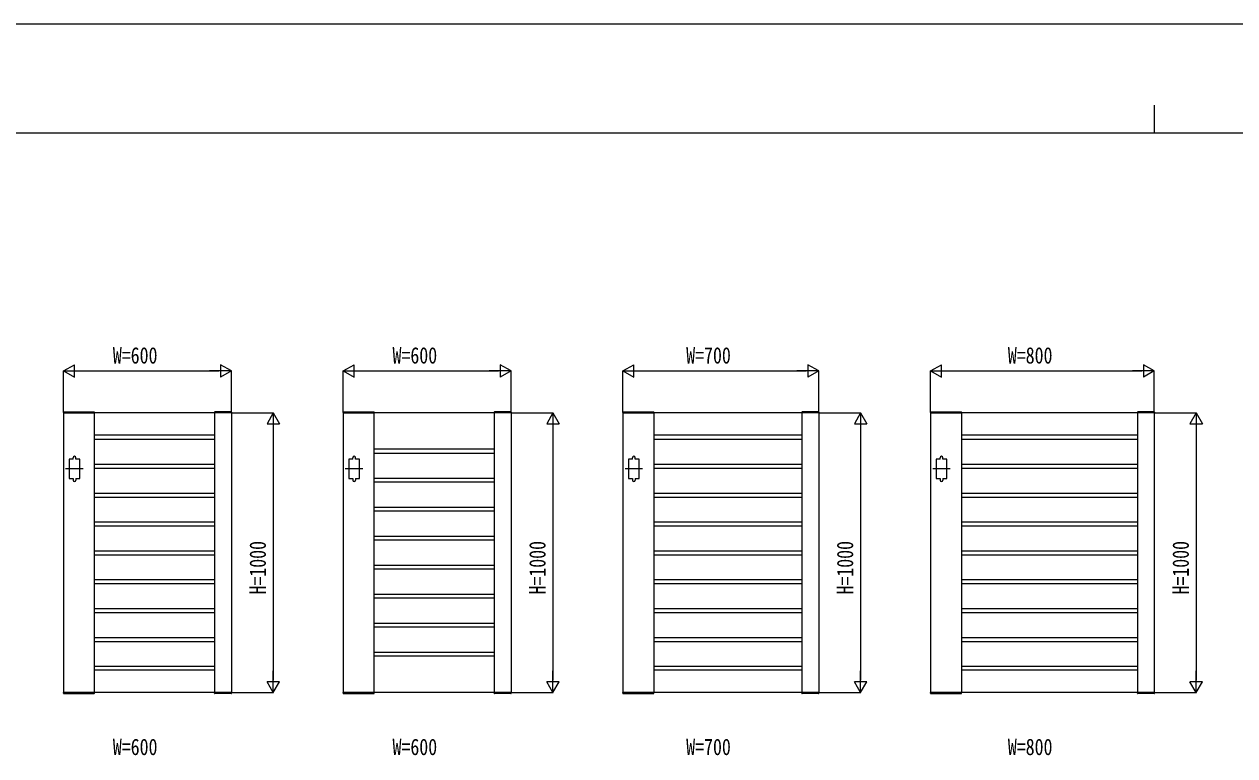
# Model space of a CAD drawing. Units: millimetres, scale not verified. Extents: x -8410 to 8410, y -5940 to 5940.
# Drawn here: x -4051 to 278, y 3324 to 5940 of the extents above; entities that cross this region are included whole.
import ezdxf
from ezdxf.enums import TextEntityAlignment as Align

# ---------------------------------------------------------------- set-up
doc = ezdxf.new("R2010")
doc.units = ezdxf.units.MM
doc.header["$LTSCALE"] = 30
for name, color, linetype in [('0-2_YKK_A1', 4, 'Continuous'), ('0-3_YKK_D', 6, 'Continuous'), ('0-4_YKK_ZWAK', 7, 'Continuous')]:
    doc.layers.add(name, color=color, linetype=linetype)
doc.styles.add('ＭＳ ゴシック', font='')
doc.styles.get('ＭＳ ゴシック').set_extended_font_data('MS Gothic')

msp = doc.modelspace()

# ---------------------------------------------------------------- linework, layer by layer
at = {"layer": '0-2_YKK_A1'}
for p, q in [((-3910.33, 4552.55), (-3910.46, 4550)), ((-3910.46, 4550), (-3799.46, 4550)), ((-3909.96, 4550), (-3909.96, 3550)), ((-3309.96, 4550), (-3909.96, 4550)), ((-3909.33, 4553.5), (-3800.6, 4553.5)), ((-3799.96, 4550), (-3799.96, 3550)), ((-3799.6, 4552.55), (-3799.46, 4550)), ((-3370.33, 4552.55), (-3370.46, 4550)), ((-3309.46, 4550), (-3370.46, 4550)), ((-3369.96, 4550), (-3369.96, 3550)), ((-3310.6, 4553.5), (-3369.33, 4553.5)), ((-3309.96, 4550), (-3309.96, 3550)), ((-3309.6, 4552.55), (-3309.46, 4550)), ((-2910.33, 4552.55), (-2910.46, 4550)), ((-2910.46, 4550), (-2799.46, 4550)), ((-2909.96, 4550), (-2909.96, 3550)), ((-2309.96, 4550), (-2909.96, 4550)), ((-2909.33, 4553.5), (-2800.6, 4553.5)), ((-2799.96, 4550), (-2799.96, 3550)), ((-2799.6, 4552.55), (-2799.46, 4550)), ((-2370.33, 4552.55), (-2370.46, 4550)), ((-2309.46, 4550), (-2370.46, 4550)), ((-2369.96, 4550), (-2369.96, 3550)), ((-2310.6, 4553.5), (-2369.33, 4553.5)), ((-2309.96, 4550), (-2309.96, 3550)), ((-2309.6, 4552.55), (-2309.46, 4550)), ((-1910.33, 4552.55), (-1910.46, 4550)), ((-1910.46, 4550), (-1799.46, 4550)), ((-1909.96, 4550), (-1909.96, 3550)), ((-1209.96, 4550), (-1909.96, 4550)), ((-1909.33, 4553.5), (-1800.6, 4553.5)), ((-1799.96, 4550), (-1799.96, 3550)), ((-1799.6, 4552.55), (-1799.46, 4550)), ((-1270.33, 4552.55), (-1270.46, 4550)), ((-1209.46, 4550), (-1270.46, 4550)), ((-1269.96, 4550), (-1269.96, 3550)), ((-1210.6, 4553.5), (-1269.33, 4553.5)), ((-1209.96, 4550), (-1209.96, 3550)), ((-1209.6, 4552.55), (-1209.46, 4550)), ((-810.33, 4552.55), (-810.46, 4550)), ((-810.46, 4550), (-699.46, 4550)), ((-809.96, 4550), (-809.96, 3550)), ((-9.96, 4550), (-809.96, 4550)), ((-809.33, 4553.5), (-700.6, 4553.5)), ((-699.96, 4550), (-699.96, 3550)), ((-699.6, 4552.55), (-699.46, 4550)), ((-70.33, 4552.55), (-70.46, 4550)), ((-9.46, 4550), (-70.46, 4550)), ((-69.96, 4550), (-69.96, 3550)), ((-10.6, 4553.5), (-69.33, 4553.5)), ((-9.96, 4550), (-9.96, 3550)), ((-9.6, 4552.55), (-9.46, 4550)), ((-3369.96, 4470), (-3799.96, 4470)), ((-1269.96, 4470), (-1799.96, 4470)), ((-69.96, 4470), (-699.96, 4470)), ((-3799.96, 4455.7), (-3369.96, 4455.7)), ((-2369.96, 4420), (-2799.96, 4420)), ((-1799.96, 4455.7), (-1269.96, 4455.7)), ((-699.96, 4455.7), (-69.96, 4455.7)), ((-3875.96, 4385), (-3875.96, 4390)), ((-3865.96, 4385), (-3865.96, 4390)), ((-2875.96, 4385), (-2875.96, 4390)), ((-2865.96, 4385), (-2865.96, 4390)), ((-2799.96, 4405.7), (-2369.96, 4405.7)), ((-1875.96, 4385), (-1875.96, 4390)), ((-1865.96, 4385), (-1865.96, 4390)), ((-775.96, 4385), (-775.96, 4390)), ((-765.96, 4385), (-765.96, 4390)), ((-3839.46, 4350), (-3902.46, 4350)), ((-3799.96, 4366.7), (-3369.96, 4366.7)), ((-3799.96, 4352.5), (-3369.96, 4352.5)), ((-2839.46, 4350), (-2902.46, 4350)), ((-1839.46, 4350), (-1902.46, 4350)), ((-1799.96, 4366.7), (-1269.96, 4366.7)), ((-1799.96, 4352.5), (-1269.96, 4352.5)), ((-739.46, 4350), (-802.46, 4350)), ((-699.96, 4366.7), (-69.96, 4366.7)), ((-699.96, 4352.5), (-69.96, 4352.5)), ((-3875.96, 4315), (-3875.96, 4310)), ((-3865.96, 4315), (-3865.96, 4310)), ((-2875.96, 4315), (-2875.96, 4310)), ((-2865.96, 4315), (-2865.96, 4310)), ((-2799.96, 4316.33), (-2369.96, 4316.33)), ((-2369.96, 4302.03), (-2799.96, 4302.03)), ((-1875.96, 4315), (-1875.96, 4310)), ((-1865.96, 4315), (-1865.96, 4310)), ((-775.96, 4315), (-775.96, 4310)), ((-765.96, 4315), (-765.96, 4310)), ((-3799.96, 4263.5), (-3369.96, 4263.5)), ((-3799.96, 4249.3), (-3369.96, 4249.3)), ((-1799.96, 4263.5), (-1269.96, 4263.5)), ((-1799.96, 4249.3), (-1269.96, 4249.3)), ((-699.96, 4263.5), (-69.96, 4263.5)), ((-699.96, 4249.3), (-69.96, 4249.3)), ((-2799.96, 4212.66), (-2369.96, 4212.66)), ((-3799.96, 4160.3), (-3369.96, 4160.3)), ((-2369.96, 4198.36), (-2799.96, 4198.36)), ((-1799.96, 4160.3), (-1269.96, 4160.3)), ((-699.96, 4160.3), (-69.96, 4160.3)), ((-3799.96, 4146.1), (-3369.96, 4146.1)), ((-1799.96, 4146.1), (-1269.96, 4146.1)), ((-699.96, 4146.1), (-69.96, 4146.1)), ((-2799.96, 4108.98), (-2369.96, 4108.98)), ((-2369.96, 4094.68), (-2799.96, 4094.68)), ((-3799.96, 4057.1), (-3369.96, 4057.1)), ((-3799.96, 4042.9), (-3369.96, 4042.9)), ((-1799.96, 4057.1), (-1269.96, 4057.1)), ((-1799.96, 4042.9), (-1269.96, 4042.9)), ((-699.96, 4057.1), (-69.96, 4057.1)), ((-699.96, 4042.9), (-69.96, 4042.9)), ((-2799.96, 4005.31), (-2369.96, 4005.31)), ((-2369.96, 3991.01), (-2799.96, 3991.01)), ((-3799.96, 3953.9), (-3369.96, 3953.9)), ((-3799.96, 3939.7), (-3369.96, 3939.7)), ((-1799.96, 3953.9), (-1269.96, 3953.9)), ((-1799.96, 3939.7), (-1269.96, 3939.7)), ((-699.96, 3953.9), (-69.96, 3953.9)), ((-699.96, 3939.7), (-69.96, 3939.7)), ((-2799.96, 3901.64), (-2369.96, 3901.64)), ((-2369.96, 3887.34), (-2799.96, 3887.34)), ((-3799.97, 3836.5), (-3369.97, 3836.5)), ((-3799.96, 3850.7), (-3369.96, 3850.7)), ((-1799.97, 3836.5), (-1269.97, 3836.5)), ((-1799.96, 3850.7), (-1269.96, 3850.7)), ((-699.97, 3836.5), (-69.97, 3836.5)), ((-699.96, 3850.7), (-69.96, 3850.7)), ((-2799.96, 3797.97), (-2369.96, 3797.97)), ((-2369.96, 3783.67), (-2799.96, 3783.67)), ((-3799.96, 3747.5), (-3369.96, 3747.5)), ((-3799.96, 3733.3), (-3369.96, 3733.3)), ((-1799.96, 3747.5), (-1269.96, 3747.5)), ((-1799.96, 3733.3), (-1269.96, 3733.3)), ((-699.96, 3747.5), (-69.96, 3747.5)), ((-699.96, 3733.3), (-69.96, 3733.3)), ((-2799.96, 3694.3), (-2369.96, 3694.3)), ((-2369.96, 3680), (-2799.96, 3680)), ((-3799.96, 3644.3), (-3369.96, 3644.3)), ((-1799.96, 3644.3), (-1269.96, 3644.3)), ((-699.96, 3644.3), (-69.96, 3644.3)), ((-3369.96, 3630), (-3799.96, 3630)), ((-1269.96, 3630), (-1799.96, 3630)), ((-69.96, 3630), (-699.96, 3630)), ((-3910.46, 3550), (-3799.46, 3550)), ((-3910.33, 3547.45), (-3910.46, 3550)), ((-3309.96, 3550), (-3909.96, 3550)), ((-3799.6, 3547.45), (-3799.46, 3550)), ((-3309.46, 3550), (-3370.46, 3550)), ((-3370.33, 3547.45), (-3370.46, 3550)), ((-3309.6, 3547.45), (-3309.46, 3550)), ((-2910.46, 3550), (-2799.46, 3550)), ((-2910.33, 3547.45), (-2910.46, 3550)), ((-2309.96, 3550), (-2909.96, 3550)), ((-2799.6, 3547.45), (-2799.46, 3550)), ((-2309.46, 3550), (-2370.46, 3550)), ((-2370.33, 3547.45), (-2370.46, 3550)), ((-2309.6, 3547.45), (-2309.46, 3550)), ((-1910.46, 3550), (-1799.46, 3550)), ((-1910.33, 3547.45), (-1910.46, 3550)), ((-1209.96, 3550), (-1909.96, 3550)), ((-1799.6, 3547.45), (-1799.46, 3550)), ((-1209.46, 3550), (-1270.46, 3550)), ((-1270.33, 3547.45), (-1270.46, 3550)), ((-1209.6, 3547.45), (-1209.46, 3550)), ((-810.46, 3550), (-699.46, 3550)), ((-810.33, 3547.45), (-810.46, 3550)), ((-9.96, 3550), (-809.96, 3550)), ((-699.6, 3547.45), (-699.46, 3550)), ((-9.46, 3550), (-70.46, 3550)), ((-70.33, 3547.45), (-70.46, 3550)), ((-9.6, 3547.45), (-9.46, 3550)), ((-3909.33, 3546.5), (-3800.6, 3546.5)), ((-3310.6, 3546.5), (-3369.33, 3546.5)), ((-2909.33, 3546.5), (-2800.6, 3546.5)), ((-2310.6, 3546.5), (-2369.33, 3546.5)), ((-1909.33, 3546.5), (-1800.6, 3546.5)), ((-1210.6, 3546.5), (-1269.33, 3546.5)), ((-809.33, 3546.5), (-700.6, 3546.5)), ((-10.6, 3546.5), (-69.33, 3546.5))]:
    msp.add_line(p, q, dxfattribs=at)
for points in [[(-3875.96, 4385), (-3889.96, 4385), (-3889.96, 4315), (-3875.96, 4315)], [(-3865.96, 4315), (-3851.96, 4315), (-3851.96, 4385), (-3865.96, 4385)], [(-2875.96, 4385), (-2889.96, 4385), (-2889.96, 4315), (-2875.96, 4315)], [(-2865.96, 4315), (-2851.96, 4315), (-2851.96, 4385), (-2865.96, 4385)], [(-1875.96, 4385), (-1889.96, 4385), (-1889.96, 4315), (-1875.96, 4315)], [(-1865.96, 4315), (-1851.96, 4315), (-1851.96, 4385), (-1865.96, 4385)], [(-775.96, 4385), (-789.96, 4385), (-789.96, 4315), (-775.96, 4315)], [(-765.96, 4315), (-751.96, 4315), (-751.96, 4385), (-765.96, 4385)]]:
    msp.add_lwpolyline(points, dxfattribs=at)
for centre, radius, start, end in [((-3909.33, 4552.5), 1, 90, 177), ((-3800.6, 4552.5), 1, 3, 90), ((-3369.33, 4552.5), 1, 90, 177), ((-3310.6, 4552.5), 1, 3, 90), ((-2909.33, 4552.5), 1, 90, 177), ((-2800.6, 4552.5), 1, 3, 90), ((-2369.33, 4552.5), 1, 90, 177), ((-2310.6, 4552.5), 1, 3, 90), ((-1909.33, 4552.5), 1, 90, 177), ((-1800.6, 4552.5), 1, 3, 90), ((-1269.33, 4552.5), 1, 90, 177), ((-1210.6, 4552.5), 1, 3, 90), ((-809.33, 4552.5), 1, 90, 177), ((-700.6, 4552.5), 1, 3, 90), ((-69.33, 4552.5), 1, 90, 177), ((-10.6, 4552.5), 1, 3, 90), ((-3870.96, 4390), 5, 0, 180), ((-2870.96, 4390), 5, 0, 180), ((-1870.96, 4390), 5, 0, 180), ((-770.96, 4390), 5, 0, 180), ((-3870.96, 4310), 5, 180, 0), ((-2870.96, 4310), 5, 180, 0), ((-1870.96, 4310), 5, 180, 0), ((-770.96, 4310), 5, 180, 0), ((-3909.33, 3547.5), 1, 183, 270), ((-3800.6, 3547.5), 1, 270, 357), ((-3369.33, 3547.5), 1, 183, 270), ((-3310.6, 3547.5), 1, 270, 357), ((-2909.33, 3547.5), 1, 183, 270), ((-2800.6, 3547.5), 1, 270, 357), ((-2369.33, 3547.5), 1, 183, 270), ((-2310.6, 3547.5), 1, 270, 357), ((-1909.33, 3547.5), 1, 183, 270), ((-1800.6, 3547.5), 1, 270, 357), ((-1269.33, 3547.5), 1, 183, 270), ((-1210.6, 3547.5), 1, 270, 357), ((-809.33, 3547.5), 1, 183, 270), ((-700.6, 3547.5), 1, 270, 357), ((-69.33, 3547.5), 1, 183, 270), ((-10.6, 3547.5), 1, 270, 357)]:
    msp.add_arc(centre, radius, start, end, dxfattribs=at)
at = {"layer": '0-3_YKK_D'}
for p, q in [((-3909.96, 4700), (-3870.99, 4722.5)), ((-3870.99, 4677.5), (-3870.99, 4722.5)), ((-3309.96, 4700), (-3348.94, 4722.5)), ((-3348.94, 4722.5), (-3348.94, 4677.5)), ((-2909.96, 4700), (-2870.99, 4722.5)), ((-2870.99, 4677.5), (-2870.99, 4722.5)), ((-2309.96, 4700), (-2348.94, 4722.5)), ((-2348.94, 4722.5), (-2348.94, 4677.5)), ((-1909.96, 4700), (-1870.99, 4722.5)), ((-1870.99, 4677.5), (-1870.99, 4722.5)), ((-1209.96, 4700), (-1248.94, 4722.5)), ((-1248.94, 4722.5), (-1248.94, 4677.5)), ((-809.96, 4700), (-770.99, 4722.5)), ((-770.99, 4677.5), (-770.99, 4722.5)), ((-9.96, 4700), (-48.94, 4722.5)), ((-48.94, 4722.5), (-48.94, 4677.5)), ((-3909.96, 4552), (-3909.96, 4701)), ((-3909.96, 4700), (-3870.99, 4677.5)), ((-3909.96, 4700), (-3832.02, 4700)), ((-3864.96, 4700), (-3354.96, 4700)), ((-3309.96, 4700), (-3387.91, 4700)), ((-3309.96, 4700), (-3348.94, 4677.5)), ((-3309.96, 4552), (-3309.96, 4701)), ((-2909.96, 4552), (-2909.96, 4701)), ((-2909.96, 4700), (-2870.99, 4677.5)), ((-2909.96, 4700), (-2832.02, 4700)), ((-2864.96, 4700), (-2354.96, 4700)), ((-2309.96, 4700), (-2387.91, 4700)), ((-2309.96, 4700), (-2348.94, 4677.5)), ((-2309.96, 4552), (-2309.96, 4701)), ((-1909.96, 4552), (-1909.96, 4701)), ((-1909.96, 4700), (-1870.99, 4677.5)), ((-1909.96, 4700), (-1832.02, 4700)), ((-1864.96, 4700), (-1254.96, 4700)), ((-1209.96, 4700), (-1287.91, 4700)), ((-1209.96, 4700), (-1248.94, 4677.5)), ((-1209.96, 4552), (-1209.96, 4701)), ((-809.96, 4552), (-809.96, 4701)), ((-809.96, 4700), (-770.99, 4677.5)), ((-809.96, 4700), (-732.02, 4700)), ((-764.96, 4700), (-54.96, 4700)), ((-9.96, 4700), (-87.91, 4700)), ((-9.96, 4700), (-48.94, 4677.5)), ((-9.96, 4552), (-9.96, 4701)), ((-3307.96, 4550), (-3158.96, 4550)), ((-3159.96, 4550), (-3182.46, 4511.03)), ((-3159.96, 4550), (-3137.46, 4511.03)), ((-3159.96, 4550), (-3159.96, 4472.06)), ((-2307.96, 4550), (-2158.96, 4550)), ((-2159.96, 4550), (-2182.46, 4511.03)), ((-2159.96, 4550), (-2137.46, 4511.03)), ((-2159.96, 4550), (-2159.96, 4472.06)), ((-1207.96, 4550), (-1058.96, 4550)), ((-1059.96, 4550), (-1082.46, 4511.03)), ((-1059.96, 4550), (-1037.46, 4511.03)), ((-1059.96, 4550), (-1059.96, 4472.06)), ((-7.96, 4550), (141.04, 4550)), ((140.04, 4550), (117.54, 4511.03)), ((140.04, 4550), (162.54, 4511.03)), ((140.04, 4550), (140.04, 4472.06)), ((-3182.46, 4511.03), (-3137.46, 4511.03)), ((-3159.96, 4505), (-3159.96, 3595)), ((-2182.46, 4511.03), (-2137.46, 4511.03)), ((-2159.96, 4505), (-2159.96, 3595)), ((-1082.46, 4511.03), (-1037.46, 4511.03)), ((-1059.96, 4505), (-1059.96, 3595)), ((117.54, 4511.03), (162.54, 4511.03)), ((140.04, 4505), (140.04, 3595)), ((-3159.96, 3550), (-3159.96, 3627.94)), ((-2159.96, 3550), (-2159.96, 3627.94)), ((-1059.96, 3550), (-1059.96, 3627.94)), ((140.04, 3550), (140.04, 3627.94)), ((-3307.96, 3550), (-3158.96, 3550)), ((-3159.96, 3550), (-3182.46, 3588.97)), ((-3137.46, 3588.97), (-3182.46, 3588.97)), ((-3159.96, 3550), (-3137.46, 3588.97)), ((-2307.96, 3550), (-2158.96, 3550)), ((-2159.96, 3550), (-2182.46, 3588.97)), ((-2137.46, 3588.97), (-2182.46, 3588.97)), ((-2159.96, 3550), (-2137.46, 3588.97)), ((-1207.96, 3550), (-1058.96, 3550)), ((-1059.96, 3550), (-1082.46, 3588.97)), ((-1037.46, 3588.97), (-1082.46, 3588.97)), ((-1059.96, 3550), (-1037.46, 3588.97)), ((-7.96, 3550), (141.04, 3550)), ((140.04, 3550), (117.54, 3588.97)), ((162.54, 3588.97), (117.54, 3588.97)), ((140.04, 3550), (162.54, 3588.97))]:
    msp.add_line(p, q, dxfattribs=at)
at = {"layer": '0-4_YKK_ZWAK'}
for p, q in [((-9.96, 5650), (-9.96, 5550)), ((7790.04, 5550), (-7809.96, 5550))]:
    msp.add_line(p, q, dxfattribs=at)
msp.add_lwpolyline([(-8410, -5940), (8410, -5940), (8410, 5940), (-8410, 5940)], close=True, dxfattribs=at)

# ---------------------------------------------------------------- texts
at = {"layer": '0-3_YKK_D', "style": 'ＭＳ ゴシック', "width": 0.8}
for s, p in [('W=600', (-3733.7, 4709)), ('W=600', (-2733.7, 4709)), ('W=700', (-1683.7, 4709)), ('W=800', (-533.7, 4709)), ('W=600', (-3733.7, 3309)), ('W=600', (-2733.7, 3309)), ('W=700', (-1683.7, 3309)), ('W=800', (-533.7, 3309))]:
    msp.add_text(s, height=58.65, dxfattribs=at).set_placement(p, align=Align.BOTTOM_LEFT)
for p in [(-3168.96, 3900.67), (-2168.96, 3900.67), (-1068.96, 3900.67), (131.04, 3900.67)]:
    msp.add_text('H=1000', height=58.65, rotation=90, dxfattribs=at).set_placement(p, align=Align.BOTTOM_LEFT)

doc.saveas('drawing.dxf')
